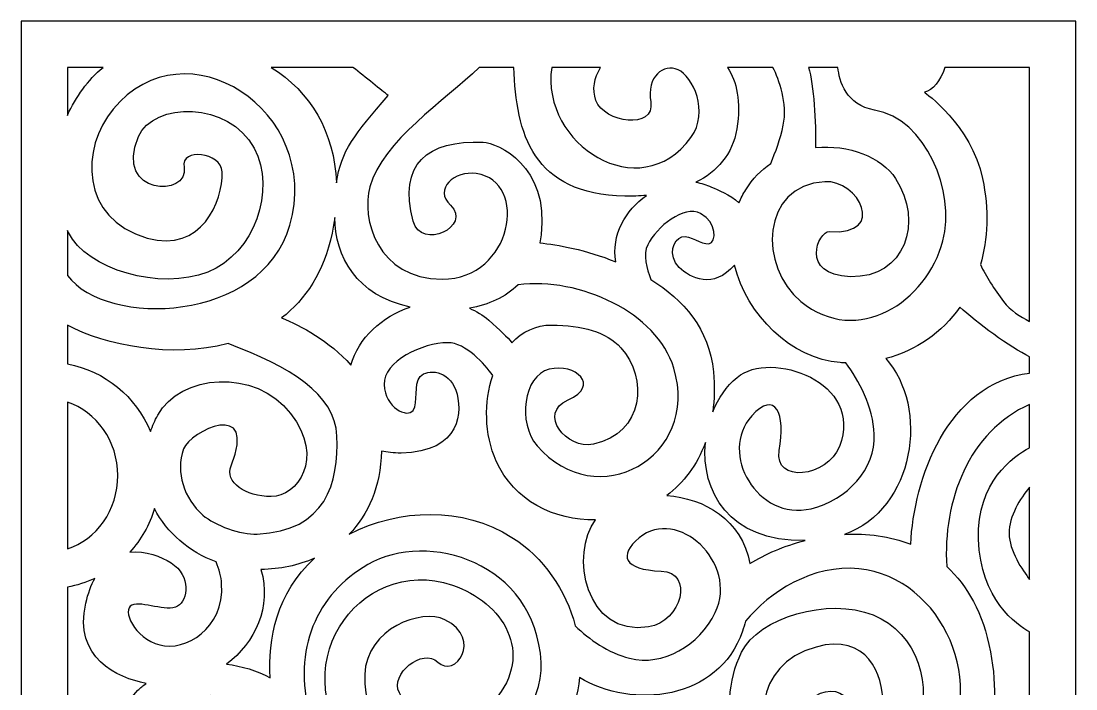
# Model space of a CAD drawing. Header units: centimetres. Extents: x -22.5 to -15.9, y -3.7 to 9.5.
# Drawn here: x -22.51 to -15.92, y 5.33 to 9.5 of the extents above; entities that cross this region are included whole.
import ezdxf

# ---------------------------------------------------------------- set-up
doc = ezdxf.new("R2010")
doc.units = ezdxf.units.CM
doc.header["$MEASUREMENT"] = 0
doc.layers.add('layer 1', color=7, linetype='Continuous')

msp = doc.modelspace()

# ---------------------------------------------------------------- linework, layer by layer
at = {"layer": 'layer 1', "color": 250}
for points, knots in [([(-22.51303, 9.50001), (-22.51303, 9.50001), (-22.51303, 9.50001), (-22.51303, 9.50001), (-22.51303, 9.50001), (-22.51303, 9.50001), (-15.92233, 9.50001), (-15.92233, 9.50001), (-15.92233, 9.50001), (-15.92233, 9.50001), (-15.92233, -3.7471), (-15.92233, -3.7471), (-15.92233, -3.7471), (-15.92233, -3.7471), (-22.51303, -3.7471), (-22.51303, -3.7471), (-22.51303, -3.7471), (-22.51303, -3.7471), (-22.51303, 9.50001), (-22.51303, 9.50001)], [0, 0, 0, 0, 0.1666667, 0.1666667, 0.1666667, 0.1666667, 0.3333333, 0.3333333, 0.3333333, 0.3333333, 0.5, 0.5, 0.5, 0.5, 0.6666667, 0.6666667, 0.6666667, 0.6666667, 1, 1, 1, 1]), ([(-22.22382, 7.90977), (-22.22382, 7.90977), (-22.22382, 7.90977), (-22.22382, 7.90977), (-22.22382, 7.90977), (-22.22382, 7.90977), (-22.22382, 8.19211), (-22.22382, 8.19211), (-22.22382, 8.19211), (-22.22177, 8.18767), (-22.21976, 8.18324), (-22.21762, 8.1788), (-22.21762, 8.1788), (-22.10476, 7.94753), (-21.64379, 7.81291), (-21.34726, 7.93135), (-21.34726, 7.93135), (-21.05348, 8.04866), (-20.91853, 8.44272), (-21.05752, 8.70552), (-21.05752, 8.70552), (-21.21393, 9.00129), (-21.68812, 8.99612), (-21.77993, 8.77777), (-21.77993, 8.77777), (-21.93653, 8.40515), (-21.45767, 8.39683), (-21.4945, 8.58724), (-21.4945, 8.58724), (-21.5181, 8.70944), (-21.26052, 8.68135), (-21.25651, 8.55685), (-21.25651, 8.55685), (-21.25072, 8.3755), (-21.38517, 8.04752), (-21.72469, 8.14387), (-21.72469, 8.14387), (-22.14891, 8.26431), (-22.13888, 8.70736), (-21.93841, 8.94945), (-21.93841, 8.94945), (-21.48665, 9.49494), (-20.6278, 8.94102), (-20.83379, 8.22438), (-20.83379, 8.22438), (-21.00951, 7.61308), (-21.97771, 7.58245), (-22.22382, 7.90977)], [0, 0, 0, 0, 0.0769231, 0.0769231, 0.0769231, 0.0769231, 0.1538462, 0.1538462, 0.1538462, 0.1538462, 0.2307692, 0.2307692, 0.2307692, 0.2307692, 0.3076923, 0.3076923, 0.3076923, 0.3076923, 0.3846154, 0.3846154, 0.3846154, 0.3846154, 0.4615385, 0.4615385, 0.4615385, 0.4615385, 0.5384615, 0.5384615, 0.5384615, 0.5384615, 0.6153846, 0.6153846, 0.6153846, 0.6153846, 0.6923077, 0.6923077, 0.6923077, 0.6923077, 0.7692308, 0.7692308, 0.7692308, 0.7692308, 0.8461538, 0.8461538, 0.8461538, 0.8461538, 1, 1, 1, 1]), ([(-19.19787, 9.21081), (-19.19787, 9.21081), (-19.19787, 9.21081), (-19.19787, 9.21081), (-19.19787, 9.21081), (-19.19787, 9.21081), (-18.89212, 9.21081), (-18.89212, 9.21081), (-18.89212, 9.21081), (-18.93286, 9.14549), (-18.94534, 9.07151), (-18.92139, 9.00444), (-18.92139, 9.00444), (-18.87108, 8.86355), (-18.54975, 8.81996), (-18.57917, 8.99439), (-18.57917, 8.99439), (-18.60597, 9.15327), (-18.49867, 9.23596), (-18.40806, 9.19571), (-18.40806, 9.19571), (-18.31749, 9.15545), (-18.21014, 8.93395), (-18.32755, 8.77297), (-18.32755, 8.77297), (-18.64815, 8.33325), (-19.26732, 8.72923), (-19.19787, 9.21081)], [0, 0, 0, 0, 0.125, 0.125, 0.125, 0.125, 0.25, 0.25, 0.25, 0.25, 0.375, 0.375, 0.375, 0.375, 0.5, 0.5, 0.5, 0.5, 0.625, 0.625, 0.625, 0.625, 0.75, 0.75, 0.75, 0.75, 1, 1, 1, 1]), ([(-22.22382, 9.21081), (-22.22382, 9.21081), (-22.00119, 9.21081), (-22.00119, 9.21081), (-22.00119, 9.21081), (-22.09496, 9.13133), (-22.17144, 9.02745), (-22.22382, 8.91002), (-22.22382, 8.91002), (-22.22382, 8.91002), (-22.22382, 9.21081), (-22.22382, 9.21081)], [0, 0, 0, 0, 0.25, 0.25, 0.25, 0.25, 0.5, 0.5, 0.5, 0.5, 1, 1, 1, 1]), ([(-20.95074, 9.21081), (-20.95074, 9.21081), (-20.95074, 9.21081), (-20.95074, 9.21081), (-20.95074, 9.21081), (-20.95074, 9.21081), (-20.43924, 9.21081), (-20.43924, 9.21081), (-20.43924, 9.21081), (-20.36275, 9.14932), (-20.25817, 9.06537), (-20.2198, 9.03469), (-20.2198, 9.03469), (-20.42809, 8.79196), (-20.51459, 8.69126), (-20.54256, 8.48895), (-20.54256, 8.48895), (-20.55589, 8.8063), (-20.70435, 9.0585), (-20.95074, 9.21081)], [0, 0, 0, 0, 0.1666667, 0.1666667, 0.1666667, 0.1666667, 0.3333333, 0.3333333, 0.3333333, 0.3333333, 0.5, 0.5, 0.5, 0.5, 0.6666667, 0.6666667, 0.6666667, 0.6666667, 1, 1, 1, 1]), ([(-19.65146, 9.21081), (-19.65146, 9.21081), (-19.65146, 9.21081), (-19.65146, 9.21081), (-19.65146, 9.21081), (-19.65146, 9.21081), (-19.43351, 9.21081), (-19.43351, 9.21081), (-19.43351, 9.21081), (-19.42143, 8.79543), (-19.31604, 8.41724), (-18.74021, 8.40559), (-18.74021, 8.40559), (-18.69581, 8.4047), (-18.65047, 8.40615), (-18.6052, 8.41033), (-18.6052, 8.41033), (-18.7363, 8.31805), (-18.82611, 8.16211), (-18.797, 7.99512), (-18.797, 7.99512), (-18.98227, 8.06999), (-19.1648, 8.10438), (-19.27163, 8.11306), (-19.27163, 8.11306), (-19.26837, 8.12953), (-19.26567, 8.14647), (-19.26363, 8.16401), (-19.26363, 8.16401), (-19.2133, 8.59681), (-19.53493, 8.73849), (-19.62597, 8.74277), (-19.62597, 8.74277), (-19.97427, 8.75907), (-20.15846, 8.60453), (-20.06384, 8.25024), (-20.06384, 8.25024), (-20.01303, 8.06005), (-19.69167, 8.2203), (-19.82978, 8.34895), (-19.82978, 8.34895), (-19.93815, 8.44993), (-19.8044, 8.56646), (-19.66892, 8.54694), (-19.66892, 8.54694), (-19.33809, 8.49925), (-19.44116, 7.88576), (-19.88261, 7.88725), (-19.88261, 7.88725), (-20.28795, 7.88858), (-20.38854, 8.26564), (-20.33403, 8.46443), (-20.33403, 8.46443), (-20.2552, 8.7519), (-19.86452, 9.00175), (-19.65146, 9.21081)], [0, 0, 0, 0, 0.0666667, 0.0666667, 0.0666667, 0.0666667, 0.1333333, 0.1333333, 0.1333333, 0.1333333, 0.2, 0.2, 0.2, 0.2, 0.2666667, 0.2666667, 0.2666667, 0.2666667, 0.3333333, 0.3333333, 0.3333333, 0.3333333, 0.4, 0.4, 0.4, 0.4, 0.4666667, 0.4666667, 0.4666667, 0.4666667, 0.5333333, 0.5333333, 0.5333333, 0.5333333, 0.6, 0.6, 0.6, 0.6, 0.6666667, 0.6666667, 0.6666667, 0.6666667, 0.7333333, 0.7333333, 0.7333333, 0.7333333, 0.8, 0.8, 0.8, 0.8, 0.8666667, 0.8666667, 0.8666667, 0.8666667, 1, 1, 1, 1]), ([(-18.0988, 9.21081), (-18.0988, 9.21081), (-18.0988, 9.21081), (-18.0988, 9.21081), (-18.0988, 9.21081), (-18.0988, 9.21081), (-17.81496, 9.21081), (-17.81496, 9.21081), (-17.81496, 9.21081), (-17.77767, 9.1332), (-17.72169, 8.98601), (-17.75132, 8.84844), (-17.75132, 8.84844), (-17.76951, 8.76395), (-17.79907, 8.68031), (-17.829, 8.6102), (-17.829, 8.6102), (-17.88864, 8.56921), (-17.94221, 8.51499), (-17.98532, 8.44585), (-17.98532, 8.44585), (-18.00187, 8.4193), (-18.01589, 8.39214), (-18.02762, 8.36458), (-18.02762, 8.36458), (-18.08464, 8.4158), (-18.16085, 8.4435), (-18.19966, 8.46252), (-18.19966, 8.46252), (-18.23074, 8.47773), (-18.26332, 8.48749), (-18.29648, 8.49247), (-18.29648, 8.49247), (-18.16604, 8.558), (-18.06678, 8.66476), (-18.04082, 8.82674), (-18.04082, 8.82674), (-18.01375, 8.99578), (-18.04057, 9.12118), (-18.0988, 9.21081)], [0, 0, 0, 0, 0.0909091, 0.0909091, 0.0909091, 0.0909091, 0.1818182, 0.1818182, 0.1818182, 0.1818182, 0.2727273, 0.2727273, 0.2727273, 0.2727273, 0.3636364, 0.3636364, 0.3636364, 0.3636364, 0.4545455, 0.4545455, 0.4545455, 0.4545455, 0.5454545, 0.5454545, 0.5454545, 0.5454545, 0.6363636, 0.6363636, 0.6363636, 0.6363636, 0.7272727, 0.7272727, 0.7272727, 0.7272727, 0.8181818, 0.8181818, 0.8181818, 0.8181818, 1, 1, 1, 1]), ([(-17.59301, 9.21081), (-17.59301, 9.21081), (-17.59301, 9.21081), (-17.59301, 9.21081), (-17.59301, 9.21081), (-17.59301, 9.21081), (-17.40976, 9.21081), (-17.40976, 9.21081), (-17.40976, 9.21081), (-17.40071, 9.12501), (-17.35894, 8.97471), (-17.18011, 8.94406), (-17.18011, 8.94406), (-16.85914, 8.88906), (-16.67255, 8.43269), (-16.75314, 8.12639), (-16.75314, 8.12639), (-16.85319, 7.74619), (-17.28618, 7.45843), (-17.64086, 7.74774), (-17.64086, 7.74774), (-17.90594, 7.96408), (-17.89188, 8.471), (-17.49211, 8.49616), (-17.49211, 8.49616), (-17.28175, 8.50936), (-17.09717, 8.15902), (-17.46193, 8.18414), (-17.46193, 8.18414), (-17.53221, 8.18902), (-17.65363, 7.9118), (-17.33109, 7.90235), (-17.33109, 7.90235), (-16.98887, 7.89229), (-16.87446, 8.24685), (-17.04926, 8.51629), (-17.04926, 8.51629), (-17.13612, 8.65018), (-17.34276, 8.72979), (-17.54953, 8.7096), (-17.54953, 8.7096), (-17.54499, 8.863), (-17.56039, 9.10259), (-17.59301, 9.21081)], [0, 0, 0, 0, 0.0833333, 0.0833333, 0.0833333, 0.0833333, 0.1666667, 0.1666667, 0.1666667, 0.1666667, 0.25, 0.25, 0.25, 0.25, 0.3333333, 0.3333333, 0.3333333, 0.3333333, 0.4166667, 0.4166667, 0.4166667, 0.4166667, 0.5, 0.5, 0.5, 0.5, 0.5833333, 0.5833333, 0.5833333, 0.5833333, 0.6666667, 0.6666667, 0.6666667, 0.6666667, 0.75, 0.75, 0.75, 0.75, 0.8333333, 0.8333333, 0.8333333, 0.8333333, 1, 1, 1, 1]), ([(-16.74106, 9.21081), (-16.74106, 9.21081), (-16.74106, 9.21081), (-16.74106, 9.21081), (-16.74106, 9.21081), (-16.74106, 9.21081), (-16.21156, 9.21081), (-16.21156, 9.21081), (-16.21156, 9.21081), (-16.21156, 9.21081), (-16.21156, 7.62259), (-16.21156, 7.62259), (-16.21156, 7.62259), (-16.27086, 7.65155), (-16.33073, 7.69185), (-16.37491, 7.7475), (-16.37491, 7.7475), (-16.43378, 7.82169), (-16.48314, 7.90578), (-16.51944, 7.97797), (-16.51944, 7.97797), (-16.47272, 8.13721), (-16.46432, 8.31965), (-16.50573, 8.51629), (-16.50573, 8.51629), (-16.57628, 8.85135), (-16.86808, 9.05481), (-16.86808, 9.05481), (-16.86808, 9.05481), (-16.81814, 9.07007), (-16.76824, 9.12208), (-16.74106, 9.21081)], [0, 0, 0, 0, 0.1111111, 0.1111111, 0.1111111, 0.1111111, 0.2222222, 0.2222222, 0.2222222, 0.2222222, 0.3333333, 0.3333333, 0.3333333, 0.3333333, 0.4444444, 0.4444444, 0.4444444, 0.4444444, 0.5555556, 0.5555556, 0.5555556, 0.5555556, 0.6666667, 0.6666667, 0.6666667, 0.6666667, 0.7777778, 0.7777778, 0.7777778, 0.7777778, 1, 1, 1, 1]), ([(-18.0553, 7.97522), (-18.0553, 7.97522), (-18.0553, 7.97522), (-18.0553, 7.97522), (-18.0553, 7.97522), (-17.98101, 7.66315), (-17.69843, 7.38713), (-17.39573, 7.36498), (-17.39573, 7.36498), (-17.38395, 7.36406), (-17.37227, 7.36352), (-17.36059, 7.36312), (-17.36059, 7.36312), (-17.27825, 7.25582), (-17.18849, 7.08996), (-17.18193, 6.91592), (-17.18193, 6.91592), (-17.17392, 6.70194), (-17.35036, 6.50634), (-17.57742, 6.45225), (-17.57742, 6.45225), (-17.91283, 6.37227), (-18.15695, 6.8009), (-17.94806, 7.03166), (-17.94806, 7.03166), (-17.79936, 7.19593), (-17.73498, 7.04677), (-17.77556, 6.8153), (-17.77556, 6.8153), (-17.8117, 6.60894), (-17.47597, 6.6471), (-17.40011, 6.84045), (-17.40011, 6.84045), (-17.24184, 7.24371), (-17.8283, 7.44797), (-18.03938, 7.27325), (-18.03938, 7.27325), (-18.10475, 7.21915), (-18.15652, 7.14357), (-18.19114, 7.05777), (-18.19114, 7.05777), (-18.18113, 7.13465), (-18.17938, 7.2181), (-18.18758, 7.30848), (-18.18758, 7.30848), (-18.21182, 7.57491), (-18.37754, 7.75965), (-18.57745, 7.88446), (-18.57745, 7.88446), (-18.60478, 7.95156), (-18.62817, 8.03991), (-18.59778, 8.10192), (-18.59778, 8.10192), (-18.54242, 8.21488), (-18.37117, 8.35233), (-18.26732, 8.29688), (-18.26732, 8.29688), (-18.16347, 8.24148), (-18.16611, 8.11628), (-18.215, 8.10861), (-18.215, 8.10861), (-18.26395, 8.10097), (-18.33158, 8.16575), (-18.38408, 8.15086), (-18.38408, 8.15086), (-18.43653, 8.13596), (-18.4757, 8.03756), (-18.40069, 7.96013), (-18.40069, 7.96013), (-18.3361, 7.89348), (-18.18409, 7.82089), (-18.0553, 7.97522)], [0, 0, 0, 0, 0.0526316, 0.0526316, 0.0526316, 0.0526316, 0.1052632, 0.1052632, 0.1052632, 0.1052632, 0.1578947, 0.1578947, 0.1578947, 0.1578947, 0.2105263, 0.2105263, 0.2105263, 0.2105263, 0.2631579, 0.2631579, 0.2631579, 0.2631579, 0.3157895, 0.3157895, 0.3157895, 0.3157895, 0.3684211, 0.3684211, 0.3684211, 0.3684211, 0.4210526, 0.4210526, 0.4210526, 0.4210526, 0.4736842, 0.4736842, 0.4736842, 0.4736842, 0.5263158, 0.5263158, 0.5263158, 0.5263158, 0.5789474, 0.5789474, 0.5789474, 0.5789474, 0.6315789, 0.6315789, 0.6315789, 0.6315789, 0.6842105, 0.6842105, 0.6842105, 0.6842105, 0.7368421, 0.7368421, 0.7368421, 0.7368421, 0.7894737, 0.7894737, 0.7894737, 0.7894737, 0.8421053, 0.8421053, 0.8421053, 0.8421053, 0.8947368, 0.8947368, 0.8947368, 0.8947368, 1, 1, 1, 1]), ([(-20.4521, 7.34989), (-20.4521, 7.34989), (-20.4521, 7.34989), (-20.4521, 7.34989), (-20.4521, 7.34989), (-20.58685, 7.50144), (-20.7638, 7.59465), (-20.88536, 7.64447), (-20.88536, 7.64447), (-20.73645, 7.75955), (-20.62152, 7.9308), (-20.57035, 8.17511), (-20.57035, 8.17511), (-20.56345, 8.20805), (-20.55787, 8.24043), (-20.55349, 8.27242), (-20.55349, 8.27242), (-20.54859, 8.03108), (-20.42069, 7.78318), (-20.08148, 7.71228), (-20.08148, 7.71228), (-20.25627, 7.65468), (-20.40632, 7.51873), (-20.4521, 7.34989)], [0, 0, 0, 0, 0.1428571, 0.1428571, 0.1428571, 0.1428571, 0.2857143, 0.2857143, 0.2857143, 0.2857143, 0.4285714, 0.4285714, 0.4285714, 0.4285714, 0.5714286, 0.5714286, 0.5714286, 0.5714286, 0.7142857, 0.7142857, 0.7142857, 0.7142857, 1, 1, 1, 1]), ([(-19.71162, 7.70505), (-19.71162, 7.70505), (-19.71162, 7.70505), (-19.71162, 7.70505), (-19.71162, 7.70505), (-19.59173, 7.72622), (-19.48664, 7.77445), (-19.408, 7.85162), (-19.408, 7.85162), (-19.02331, 7.90099), (-18.53927, 7.6773), (-18.43476, 7.33119), (-18.43476, 7.33119), (-18.26609, 6.77245), (-18.91806, 6.41388), (-19.28943, 6.84548), (-19.28943, 6.84548), (-19.41114, 6.98698), (-19.37614, 7.28333), (-19.2129, 7.32357), (-19.2129, 7.32357), (-19.04966, 7.36382), (-18.89156, 7.22292), (-19.09557, 7.13235), (-19.09557, 7.13235), (-19.28646, 7.04761), (-19.10618, 6.81977), (-18.93744, 6.85554), (-18.93744, 6.85554), (-18.61921, 6.92305), (-18.59525, 7.27211), (-18.76577, 7.45843), (-18.76577, 7.45843), (-18.85509, 7.55602), (-19.00941, 7.60038), (-19.19761, 7.60038), (-19.19761, 7.60038), (-19.29687, 7.60038), (-19.38088, 7.55816), (-19.44628, 7.48978), (-19.44628, 7.48978), (-19.47447, 7.52374), (-19.5193, 7.56958), (-19.59073, 7.63058), (-19.59073, 7.63058), (-19.62834, 7.66266), (-19.6691, 7.68722), (-19.71162, 7.70505)], [0, 0, 0, 0, 0.0769231, 0.0769231, 0.0769231, 0.0769231, 0.1538462, 0.1538462, 0.1538462, 0.1538462, 0.2307692, 0.2307692, 0.2307692, 0.2307692, 0.3076923, 0.3076923, 0.3076923, 0.3076923, 0.3846154, 0.3846154, 0.3846154, 0.3846154, 0.4615385, 0.4615385, 0.4615385, 0.4615385, 0.5384615, 0.5384615, 0.5384615, 0.5384615, 0.6153846, 0.6153846, 0.6153846, 0.6153846, 0.6923077, 0.6923077, 0.6923077, 0.6923077, 0.7692308, 0.7692308, 0.7692308, 0.7692308, 0.8461538, 0.8461538, 0.8461538, 0.8461538, 1, 1, 1, 1]), ([(-16.21156, 7.4023), (-16.21156, 7.4023), (-16.21156, 7.4023), (-16.21156, 7.4023), (-16.21156, 7.4023), (-16.21156, 7.4023), (-16.21156, 7.30035), (-16.21156, 7.30035), (-16.21156, 7.30035), (-16.72651, 7.23368), (-16.93752, 6.63329), (-16.95406, 6.22959), (-16.95406, 6.22959), (-17.0848, 6.28195), (-17.22794, 6.29913), (-17.36889, 6.29137), (-17.36889, 6.29137), (-16.92802, 6.44697), (-16.83631, 7.0895), (-17.11094, 7.39013), (-17.11094, 7.39013), (-16.92151, 7.43954), (-16.75925, 7.5532), (-16.64659, 7.71267), (-16.64659, 7.71267), (-16.54517, 7.61668), (-16.33173, 7.45843), (-16.21156, 7.4023)], [0, 0, 0, 0, 0.125, 0.125, 0.125, 0.125, 0.25, 0.25, 0.25, 0.25, 0.375, 0.375, 0.375, 0.375, 0.5, 0.5, 0.5, 0.5, 0.625, 0.625, 0.625, 0.625, 0.75, 0.75, 0.75, 0.75, 1, 1, 1, 1]), ([(-22.22382, 7.35726), (-22.22382, 7.35726), (-22.22382, 7.35726), (-22.22382, 7.35726), (-22.22382, 7.35726), (-22.22382, 7.35726), (-22.22382, 7.59924), (-22.22382, 7.59924), (-22.22382, 7.59924), (-21.98389, 7.47154), (-21.57466, 7.39122), (-21.21986, 7.48424), (-21.21986, 7.48424), (-20.83189, 7.33753), (-20.55185, 7.17197), (-20.54004, 6.90641), (-20.54004, 6.90641), (-20.52704, 6.61496), (-20.60689, 6.31304), (-21.03809, 6.29346), (-21.03809, 6.29346), (-21.1421, 6.28872), (-21.30066, 6.34696), (-21.37745, 6.41214), (-21.37745, 6.41214), (-21.49492, 6.51735), (-21.54995, 6.67678), (-21.4976, 6.82565), (-21.4976, 6.82565), (-21.4586, 6.9366), (-21.03108, 7.14422), (-21.20117, 6.71963), (-21.20117, 6.71963), (-21.24228, 6.61705), (-21.11058, 6.52841), (-20.94955, 6.52841), (-20.94955, 6.52841), (-20.7885, 6.52841), (-20.61236, 6.76497), (-20.82875, 7.04677), (-20.82875, 7.04677), (-21.04976, 7.33464), (-21.52131, 7.29319), (-21.65912, 7.03671), (-21.65912, 7.03671), (-21.67739, 7.00275), (-21.69235, 6.96898), (-21.7045, 6.93546), (-21.7045, 6.93546), (-21.79537, 7.15184), (-21.98956, 7.31377), (-22.22382, 7.35726)], [0, 0, 0, 0, 0.0714286, 0.0714286, 0.0714286, 0.0714286, 0.1428571, 0.1428571, 0.1428571, 0.1428571, 0.2142857, 0.2142857, 0.2142857, 0.2142857, 0.2857143, 0.2857143, 0.2857143, 0.2857143, 0.3571429, 0.3571429, 0.3571429, 0.3571429, 0.4285714, 0.4285714, 0.4285714, 0.4285714, 0.5, 0.5, 0.5, 0.5, 0.5714286, 0.5714286, 0.5714286, 0.5714286, 0.6428571, 0.6428571, 0.6428571, 0.6428571, 0.7142857, 0.7142857, 0.7142857, 0.7142857, 0.7857143, 0.7857143, 0.7857143, 0.7857143, 0.8571429, 0.8571429, 0.8571429, 0.8571429, 1, 1, 1, 1]), ([(-19.05022, 5.71927), (-19.05022, 5.71927), (-19.05022, 5.71927), (-19.05022, 5.71927), (-19.05022, 5.71927), (-19.10907, 5.94187), (-19.24825, 6.14783), (-19.44579, 6.27294), (-19.44579, 6.27294), (-19.75335, 6.46764), (-20.15239, 6.45445), (-20.46284, 6.29346), (-20.46284, 6.29346), (-20.34457, 6.41547), (-20.26773, 6.58826), (-20.26054, 6.81275), (-20.26054, 6.81275), (-20.22607, 6.80413), (-20.18592, 6.79955), (-20.13927, 6.8002), (-20.13927, 6.8002), (-19.76183, 6.80522), (-19.75177, 7.0669), (-19.79708, 7.19274), (-19.79708, 7.19274), (-19.84236, 7.31853), (-19.9732, 7.32861), (-20.01851, 7.27828), (-20.01851, 7.27828), (-20.06379, 7.22797), (-20.02858, 7.11726), (-20.06379, 7.0669), (-20.06379, 7.0669), (-20.09902, 7.01657), (-20.23994, 7.08199), (-20.24497, 7.22797), (-20.24497, 7.22797), (-20.25, 7.3739), (-20.00341, 7.48963), (-19.8474, 7.48963), (-19.8474, 7.48963), (-19.73258, 7.48963), (-19.61777, 7.3561), (-19.56513, 7.28555), (-19.56513, 7.28555), (-19.62106, 7.1204), (-19.61918, 6.91801), (-19.54449, 6.74988), (-19.54449, 6.74988), (-19.43438, 6.5019), (-19.18176, 6.37737), (-18.92363, 6.38206), (-18.92363, 6.38206), (-19.08464, 6.17284), (-18.98903, 5.64873), (-18.59188, 5.71325), (-18.59188, 5.71325), (-18.38714, 5.74646), (-18.30548, 6.05413), (-18.51475, 6.06214), (-18.51475, 6.06214), (-18.74951, 6.07105), (-18.78139, 6.15964), (-18.65042, 6.26959), (-18.65042, 6.26959), (-18.41287, 6.46894), (-18.02792, 6.11297), (-18.17552, 5.80421), (-18.17552, 5.80421), (-18.27543, 5.59526), (-18.50327, 5.46488), (-18.71087, 5.51735), (-18.71087, 5.51735), (-18.84503, 5.55122), (-18.96322, 5.63502), (-19.05022, 5.71927)], [0, 0, 0, 0, 0.05, 0.05, 0.05, 0.05, 0.1, 0.1, 0.1, 0.1, 0.15, 0.15, 0.15, 0.15, 0.2, 0.2, 0.2, 0.2, 0.25, 0.25, 0.25, 0.25, 0.3, 0.3, 0.3, 0.3, 0.35, 0.35, 0.35, 0.35, 0.4, 0.4, 0.4, 0.4, 0.45, 0.45, 0.45, 0.45, 0.5, 0.5, 0.5, 0.5, 0.55, 0.55, 0.55, 0.55, 0.6, 0.6, 0.6, 0.6, 0.65, 0.65, 0.65, 0.65, 0.7, 0.7, 0.7, 0.7, 0.75, 0.75, 0.75, 0.75, 0.8, 0.8, 0.8, 0.8, 0.85, 0.85, 0.85, 0.85, 0.9, 0.9, 0.9, 0.9, 1, 1, 1, 1]), ([(-22.22382, 6.20045), (-22.22382, 6.20045), (-22.22382, 6.20045), (-22.22382, 6.20045), (-22.22382, 6.20045), (-22.22382, 6.20045), (-22.22382, 7.11816), (-22.22382, 7.11816), (-22.22382, 7.11816), (-22.04195, 7.05886), (-21.90881, 6.87543), (-21.90881, 6.65925), (-21.90881, 6.65925), (-21.90881, 6.44312), (-22.04195, 6.25972), (-22.22382, 6.20045)], [0, 0, 0, 0, 0.2, 0.2, 0.2, 0.2, 0.4, 0.4, 0.4, 0.4, 0.6, 0.6, 0.6, 0.6, 1, 1, 1, 1]), ([(-16.21156, 7.10411), (-16.21156, 7.10411), (-16.21156, 7.10411), (-16.21156, 7.10411), (-16.21156, 7.10411), (-16.21156, 7.10411), (-16.21156, 6.83343), (-16.21156, 6.83343), (-16.21156, 6.83343), (-16.31377, 6.77938), (-16.54264, 6.618), (-16.53088, 6.26168), (-16.53088, 6.26168), (-16.51849, 5.88513), (-16.29179, 5.72641), (-16.21156, 5.68185), (-16.21156, 5.68185), (-16.21156, 5.68185), (-16.21156, 4.40861), (-16.21156, 4.40861), (-16.21156, 4.40861), (-16.25731, 4.44763), (-16.30065, 4.49531), (-16.33004, 4.5517), (-16.33004, 4.5517), (-16.403, 4.69174), (-16.46307, 4.86578), (-16.4847, 4.95321), (-16.4847, 4.95321), (-16.42532, 5.12839), (-16.41391, 5.33435), (-16.45646, 5.55799), (-16.45646, 5.55799), (-16.50284, 5.80196), (-16.60162, 5.97395), (-16.72946, 6.08991), (-16.72946, 6.08991), (-16.75489, 6.50176), (-16.59209, 6.93427), (-16.21156, 7.10411)], [0, 0, 0, 0, 0.0909091, 0.0909091, 0.0909091, 0.0909091, 0.1818182, 0.1818182, 0.1818182, 0.1818182, 0.2727273, 0.2727273, 0.2727273, 0.2727273, 0.3636364, 0.3636364, 0.3636364, 0.3636364, 0.4545455, 0.4545455, 0.4545455, 0.4545455, 0.5454545, 0.5454545, 0.5454545, 0.5454545, 0.6363636, 0.6363636, 0.6363636, 0.6363636, 0.7272727, 0.7272727, 0.7272727, 0.7272727, 0.8181818, 0.8181818, 0.8181818, 0.8181818, 1, 1, 1, 1]), ([(-18.4791, 6.53415), (-18.4791, 6.53415), (-18.4791, 6.53415), (-18.4791, 6.53415), (-18.4791, 6.53415), (-18.3754, 6.61317), (-18.28969, 6.72318), (-18.23756, 6.865), (-18.23756, 6.865), (-18.26492, 6.56559), (-18.09523, 6.24303), (-17.61473, 6.25316), (-17.61473, 6.25316), (-17.74454, 6.22002), (-17.86394, 6.16886), (-17.95928, 6.10882), (-17.95928, 6.10882), (-18.01044, 6.38249), (-18.2438, 6.5184), (-18.4791, 6.53415)], [0, 0, 0, 0, 0.1666667, 0.1666667, 0.1666667, 0.1666667, 0.3333333, 0.3333333, 0.3333333, 0.3333333, 0.5, 0.5, 0.5, 0.5, 0.6666667, 0.6666667, 0.6666667, 0.6666667, 1, 1, 1, 1]), ([(-16.21156, 6.58581), (-16.21156, 6.58581), (-16.21156, 6.58581), (-16.21156, 6.58581), (-16.21156, 6.58581), (-16.21156, 6.58581), (-16.21156, 6.00923), (-16.21156, 6.00923), (-16.21156, 6.00923), (-16.25643, 6.06758), (-16.33964, 6.19029), (-16.33964, 6.29691), (-16.33964, 6.29691), (-16.33964, 6.40681), (-16.27121, 6.51672), (-16.21156, 6.58581)], [0, 0, 0, 0, 0.2, 0.2, 0.2, 0.2, 0.4, 0.4, 0.4, 0.4, 0.6, 0.6, 0.6, 0.6, 1, 1, 1, 1]), ([(-21.6794, 6.45293), (-21.6794, 6.45293), (-21.6794, 6.45293), (-21.6794, 6.45293), (-21.6794, 6.45293), (-21.60235, 6.30114), (-21.4623, 6.18162), (-21.294, 6.11953), (-21.294, 6.11953), (-21.27575, 6.07335), (-21.26266, 6.02617), (-21.25999, 5.98223), (-21.25999, 5.98223), (-21.24296, 5.70103), (-21.48688, 5.55819), (-21.64695, 5.60035), (-21.64695, 5.60035), (-21.80702, 5.64255), (-21.88498, 5.8225), (-21.82067, 5.84955), (-21.82067, 5.84955), (-21.75641, 5.8766), (-21.60242, 5.80421), (-21.53568, 5.84258), (-21.53568, 5.84258), (-21.4689, 5.88094), (-21.44787, 6.03071), (-21.5758, 6.11316), (-21.5758, 6.11316), (-21.6358, 6.15183), (-21.73507, 6.19208), (-21.83377, 6.18021), (-21.83377, 6.18021), (-21.76375, 6.2575), (-21.71034, 6.35031), (-21.6794, 6.45293)], [0, 0, 0, 0, 0.1, 0.1, 0.1, 0.1, 0.2, 0.2, 0.2, 0.2, 0.3, 0.3, 0.3, 0.3, 0.4, 0.4, 0.4, 0.4, 0.5, 0.5, 0.5, 0.5, 0.6, 0.6, 0.6, 0.6, 0.7, 0.7, 0.7, 0.7, 0.8, 0.8, 0.8, 0.8, 1, 1, 1, 1]), ([(-20.68805, 4.47622), (-20.68805, 4.47622), (-20.68805, 4.47622), (-20.68805, 4.47622), (-20.68805, 4.47622), (-20.58425, 4.76564), (-20.61122, 4.99511), (-20.71013, 5.16177), (-20.71013, 5.16177), (-20.81876, 5.5729), (-20.66697, 5.91865), (-20.3463, 6.10313), (-20.3463, 6.10313), (-19.97162, 6.31878), (-19.30014, 6.11959), (-19.26334, 5.49163), (-19.26334, 5.49163), (-19.24735, 5.2185), (-19.4836, 4.95412), (-19.82002, 4.90922), (-19.82002, 4.90922), (-20.15339, 4.86478), (-20.3781, 5.09939), (-20.36627, 5.41517), (-20.36627, 5.41517), (-20.35539, 5.70532), (-20.00792, 5.83012), (-19.86536, 5.75803), (-19.86536, 5.75803), (-19.62195, 5.63493), (-19.80437, 5.38806), (-19.90975, 5.49308), (-19.90975, 5.49308), (-20.00347, 5.58645), (-20.21089, 5.41804), (-20.14967, 5.30061), (-20.14967, 5.30061), (-20.06049, 5.12963), (-19.80004, 4.96776), (-19.55595, 5.25265), (-19.55595, 5.25265), (-19.3011, 5.55003), (-19.50175, 5.86705), (-19.8181, 5.97454), (-19.8181, 5.97454), (-20.40526, 6.17409), (-20.92027, 5.43748), (-20.39828, 4.89304), (-20.39828, 4.89304), (-20.22265, 4.70984), (-19.97694, 4.66111), (-19.74208, 4.70022), (-19.74208, 4.70022), (-19.75131, 4.66342), (-19.75802, 4.58872), (-19.74156, 4.43881), (-19.74156, 4.43881), (-19.7408, 4.43193), (-19.73991, 4.42511), (-19.73884, 4.41828), (-19.73884, 4.41828), (-19.75464, 4.43013), (-19.7708, 4.44146), (-19.78755, 4.452), (-19.78755, 4.452), (-20.05962, 4.62419), (-20.41141, 4.61503), (-20.68805, 4.47622)], [0, 0, 0, 0, 0.0555556, 0.0555556, 0.0555556, 0.0555556, 0.1111111, 0.1111111, 0.1111111, 0.1111111, 0.1666667, 0.1666667, 0.1666667, 0.1666667, 0.2222222, 0.2222222, 0.2222222, 0.2222222, 0.2777778, 0.2777778, 0.2777778, 0.2777778, 0.3333333, 0.3333333, 0.3333333, 0.3333333, 0.3888889, 0.3888889, 0.3888889, 0.3888889, 0.4444444, 0.4444444, 0.4444444, 0.4444444, 0.5, 0.5, 0.5, 0.5, 0.5555556, 0.5555556, 0.5555556, 0.5555556, 0.6111111, 0.6111111, 0.6111111, 0.6111111, 0.6666667, 0.6666667, 0.6666667, 0.6666667, 0.7222222, 0.7222222, 0.7222222, 0.7222222, 0.7777778, 0.7777778, 0.7777778, 0.7777778, 0.8333333, 0.8333333, 0.8333333, 0.8333333, 0.8888889, 0.8888889, 0.8888889, 0.8888889, 1, 1, 1, 1]), ([(-21.01411, 6.07245), (-21.01411, 6.07245), (-21.01411, 6.07245), (-21.01411, 6.07245), (-21.01411, 6.07245), (-20.89624, 6.07379), (-20.78178, 6.0973), (-20.67914, 6.1433), (-20.67914, 6.1433), (-20.91929, 5.9228), (-20.96934, 5.63607), (-20.95712, 5.39528), (-20.95712, 5.39528), (-21.041, 5.44061), (-21.13426, 5.46922), (-21.22916, 5.48062), (-21.22916, 5.48062), (-21.05039, 5.61605), (-20.94712, 5.8386), (-21.01411, 6.07245)], [0, 0, 0, 0, 0.1666667, 0.1666667, 0.1666667, 0.1666667, 0.3333333, 0.3333333, 0.3333333, 0.3333333, 0.5, 0.5, 0.5, 0.5, 0.6666667, 0.6666667, 0.6666667, 0.6666667, 1, 1, 1, 1]), ([(-19.5198, 4.76439), (-19.5198, 4.76439), (-19.5198, 4.76439), (-19.5198, 4.76439), (-19.5198, 4.76439), (-19.45115, 4.79288), (-19.38606, 4.82852), (-19.32716, 4.86991), (-19.32716, 4.86991), (-19.13971, 5.0015), (-19.04401, 5.19311), (-19.02327, 5.39642), (-19.02327, 5.39642), (-18.69672, 5.1966), (-18.15472, 5.25414), (-18.00593, 5.68599), (-18.00593, 5.68599), (-17.99852, 5.7074), (-17.99208, 5.72834), (-17.9862, 5.74896), (-17.9862, 5.74896), (-17.8385, 5.9322), (-17.56549, 6.10528), (-17.27894, 6.07669), (-17.27894, 6.07669), (-16.74915, 6.02383), (-16.45646, 5.32842), (-16.77526, 4.90424), (-16.77526, 4.90424), (-17.0053, 4.59819), (-17.46803, 4.48913), (-17.74786, 4.82708), (-17.74786, 4.82708), (-17.93711, 5.0556), (-17.94656, 5.47385), (-17.54613, 5.5875), (-17.54613, 5.5875), (-17.22563, 5.67843), (-17.12389, 5.40913), (-17.12934, 5.23795), (-17.12934, 5.23795), (-17.13308, 5.12042), (-17.37627, 5.09392), (-17.354, 5.20924), (-17.354, 5.20924), (-17.31924, 5.38901), (-17.74609, 5.34088), (-17.59824, 4.98914), (-17.59824, 4.98914), (-17.5116, 4.78302), (-17.07908, 4.80325), (-16.93142, 5.0825), (-16.93142, 5.0825), (-16.80025, 5.33056), (-16.91252, 5.67742), (-17.18985, 5.78817), (-17.18985, 5.78817), (-17.46972, 5.89992), (-17.9049, 5.77288), (-18.01144, 5.5545), (-18.01144, 5.5545), (-18.09975, 5.37356), (-18.10468, 5.17013), (-18.05167, 4.98397), (-18.05167, 4.98397), (-18.07104, 5.00578), (-18.08952, 5.02356), (-18.10463, 5.03641), (-18.10463, 5.03641), (-18.36123, 5.25484), (-18.80274, 5.10322), (-18.91039, 4.77819), (-18.91039, 4.77819), (-19.09956, 4.873), (-19.24808, 4.71597), (-19.29127, 4.61637), (-19.29127, 4.61637), (-19.34451, 4.49366), (-19.25608, 4.39671), (-19.18861, 4.40233), (-19.18861, 4.40233), (-19.12113, 4.40796), (-19.07093, 4.51274), (-19.01079, 4.52526), (-19.01079, 4.52526), (-18.95064, 4.53775), (-18.89282, 4.39357), (-18.98917, 4.28382), (-18.98917, 4.28382), (-19.0855, 4.17406), (-19.34442, 4.25872), (-19.45807, 4.36562), (-19.45807, 4.36562), (-19.55332, 4.4552), (-19.52988, 4.6906), (-19.5198, 4.76439)], [0, 0, 0, 0, 0.04, 0.04, 0.04, 0.04, 0.08, 0.08, 0.08, 0.08, 0.12, 0.12, 0.12, 0.12, 0.16, 0.16, 0.16, 0.16, 0.2, 0.2, 0.2, 0.2, 0.24, 0.24, 0.24, 0.24, 0.28, 0.28, 0.28, 0.28, 0.32, 0.32, 0.32, 0.32, 0.36, 0.36, 0.36, 0.36, 0.4, 0.4, 0.4, 0.4, 0.44, 0.44, 0.44, 0.44, 0.48, 0.48, 0.48, 0.48, 0.52, 0.52, 0.52, 0.52, 0.56, 0.56, 0.56, 0.56, 0.6, 0.6, 0.6, 0.6, 0.64, 0.64, 0.64, 0.64, 0.68, 0.68, 0.68, 0.68, 0.72, 0.72, 0.72, 0.72, 0.76, 0.76, 0.76, 0.76, 0.8, 0.8, 0.8, 0.8, 0.84, 0.84, 0.84, 0.84, 0.88, 0.88, 0.88, 0.88, 0.92, 0.92, 0.92, 0.92, 1, 1, 1, 1]), ([(-22.22382, 4.72469), (-22.22382, 4.72469), (-22.22382, 4.72469), (-22.22382, 4.72469), (-22.22382, 4.72469), (-22.22382, 4.72469), (-22.22382, 5.96131), (-22.22382, 5.96131), (-22.22382, 5.96131), (-22.16396, 5.97248), (-22.10672, 5.99129), (-22.05317, 6.01681), (-22.05317, 6.01681), (-22.07541, 5.9751), (-22.09442, 5.92399), (-22.10886, 5.86171), (-22.10886, 5.86171), (-22.18854, 5.51869), (-21.91038, 5.39513), (-21.73222, 5.35961), (-21.73222, 5.35961), (-21.74998, 5.34647), (-21.76704, 5.33221), (-21.78319, 5.31696), (-21.78319, 5.31696), (-21.92805, 5.17999), (-21.98786, 4.90963), (-21.86421, 4.69973), (-21.86421, 4.69973), (-21.7011, 4.42277), (-21.21084, 4.42965), (-21.15572, 4.75911), (-21.15572, 4.75911), (-21.12985, 4.91405), (-21.36948, 5.06256), (-21.37773, 4.91914), (-21.37773, 4.91914), (-21.40215, 4.4949), (-21.90808, 4.9038), (-21.50545, 5.21932), (-21.50545, 5.21932), (-21.2114, 5.44979), (-20.74337, 5.02082), (-20.86211, 4.64114), (-20.86211, 4.64114), (-20.94554, 4.37444), (-21.32834, 4.20863), (-21.58535, 4.26921), (-21.58535, 4.26921), (-21.91173, 4.3462), (-22.18706, 4.62066), (-22.21761, 4.71), (-22.21761, 4.71), (-22.21975, 4.71626), (-22.22182, 4.72109), (-22.22382, 4.72469)], [0, 0, 0, 0, 0.0666667, 0.0666667, 0.0666667, 0.0666667, 0.1333333, 0.1333333, 0.1333333, 0.1333333, 0.2, 0.2, 0.2, 0.2, 0.2666667, 0.2666667, 0.2666667, 0.2666667, 0.3333333, 0.3333333, 0.3333333, 0.3333333, 0.4, 0.4, 0.4, 0.4, 0.4666667, 0.4666667, 0.4666667, 0.4666667, 0.5333333, 0.5333333, 0.5333333, 0.5333333, 0.6, 0.6, 0.6, 0.6, 0.6666667, 0.6666667, 0.6666667, 0.6666667, 0.7333333, 0.7333333, 0.7333333, 0.7333333, 0.8, 0.8, 0.8, 0.8, 0.8666667, 0.8666667, 0.8666667, 0.8666667, 1, 1, 1, 1])]:
    msp.add_open_spline(points, degree=3, knots=knots, dxfattribs=at)

doc.saveas('drawing.dxf')
